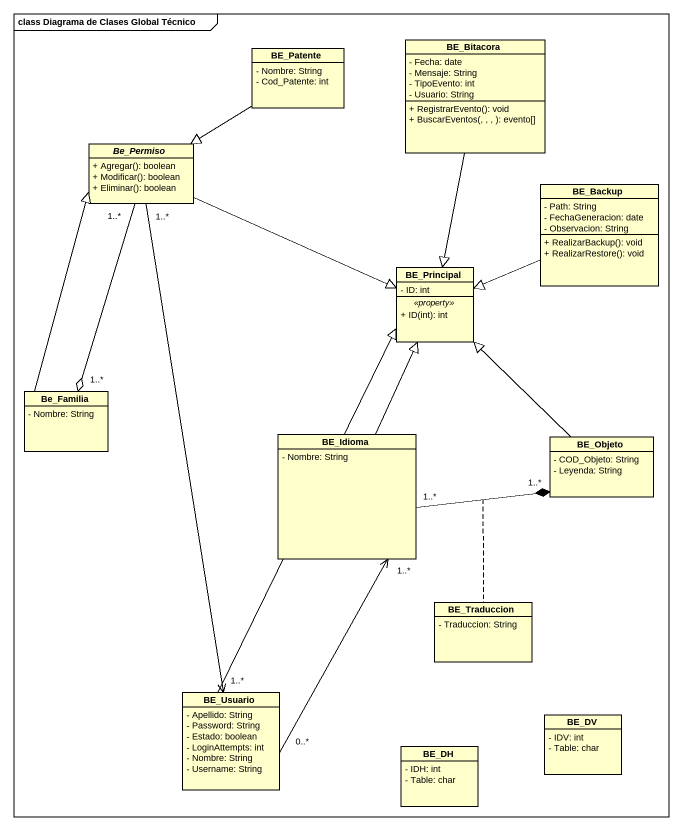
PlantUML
@startuml
mainframe class Diagrama de Clases Global Técnico
hide circle
hide empty members
skinparam classAttributeIconSize 0
class BE_Bitacora {
  - Fecha: date
  - Mensaje: String
  - TipoEvento: int
  - Usuario: String
  + RegistrarEvento(): void
  + BuscarEventos(, , , ): evento[]
}
class BE_Patente {
  - Nombre: String
  - Cod_Patente: int
}
abstract class Be_Permiso {
  + Agregar(): boolean
  + Modificar(): boolean
  + Eliminar(): boolean
}
class BE_Backup {
  - Path: String
  - FechaGeneracion: date
  - Observacion: String
  + RealizarBackup(): void
  + RealizarRestore(): void
}
class BE_Principal {
  - ID: int
  .. <<property>> ..
  + ID(int): int
}
class Be_Familia {
  - Nombre: String
}
class BE_Idioma {
  - Nombre: String
}
class BE_Objeto {
  - COD_Objeto: String
  - Leyenda: String
}
class BE_Traduccion {
  - Traduccion: String
}
class BE_Usuario {
  - Apellido: String
  - Password: String
  - Estado: boolean
  - LoginAttempts: int
  - Nombre: String
  - Username: String
}
class BE_DV {
  - IDV: int
  - Table: char
}
class BE_DH {
  - IDH: int
  - Table: char
}
BE_Bitacora --|> BE_Principal
BE_Patente --|> Be_Permiso
Be_Permiso -right-|> BE_Principal
Be_Permiso "1..*" --o "1..*" Be_Familia
Be_Permiso "1..*" --> "1..*" BE_Usuario
BE_Backup -left-|> BE_Principal
Be_Familia -up-|> Be_Permiso
BE_Idioma -up-|> BE_Principal
BE_Idioma "1..*" -right-* "1..*" BE_Objeto
(BE_Idioma, BE_Objeto) .. BE_Traduccion
BE_Objeto -up-|> BE_Principal
BE_Usuario -up-|> BE_Principal
BE_Usuario "0..*" -up-> "1..*" BE_Idioma
@enduml
